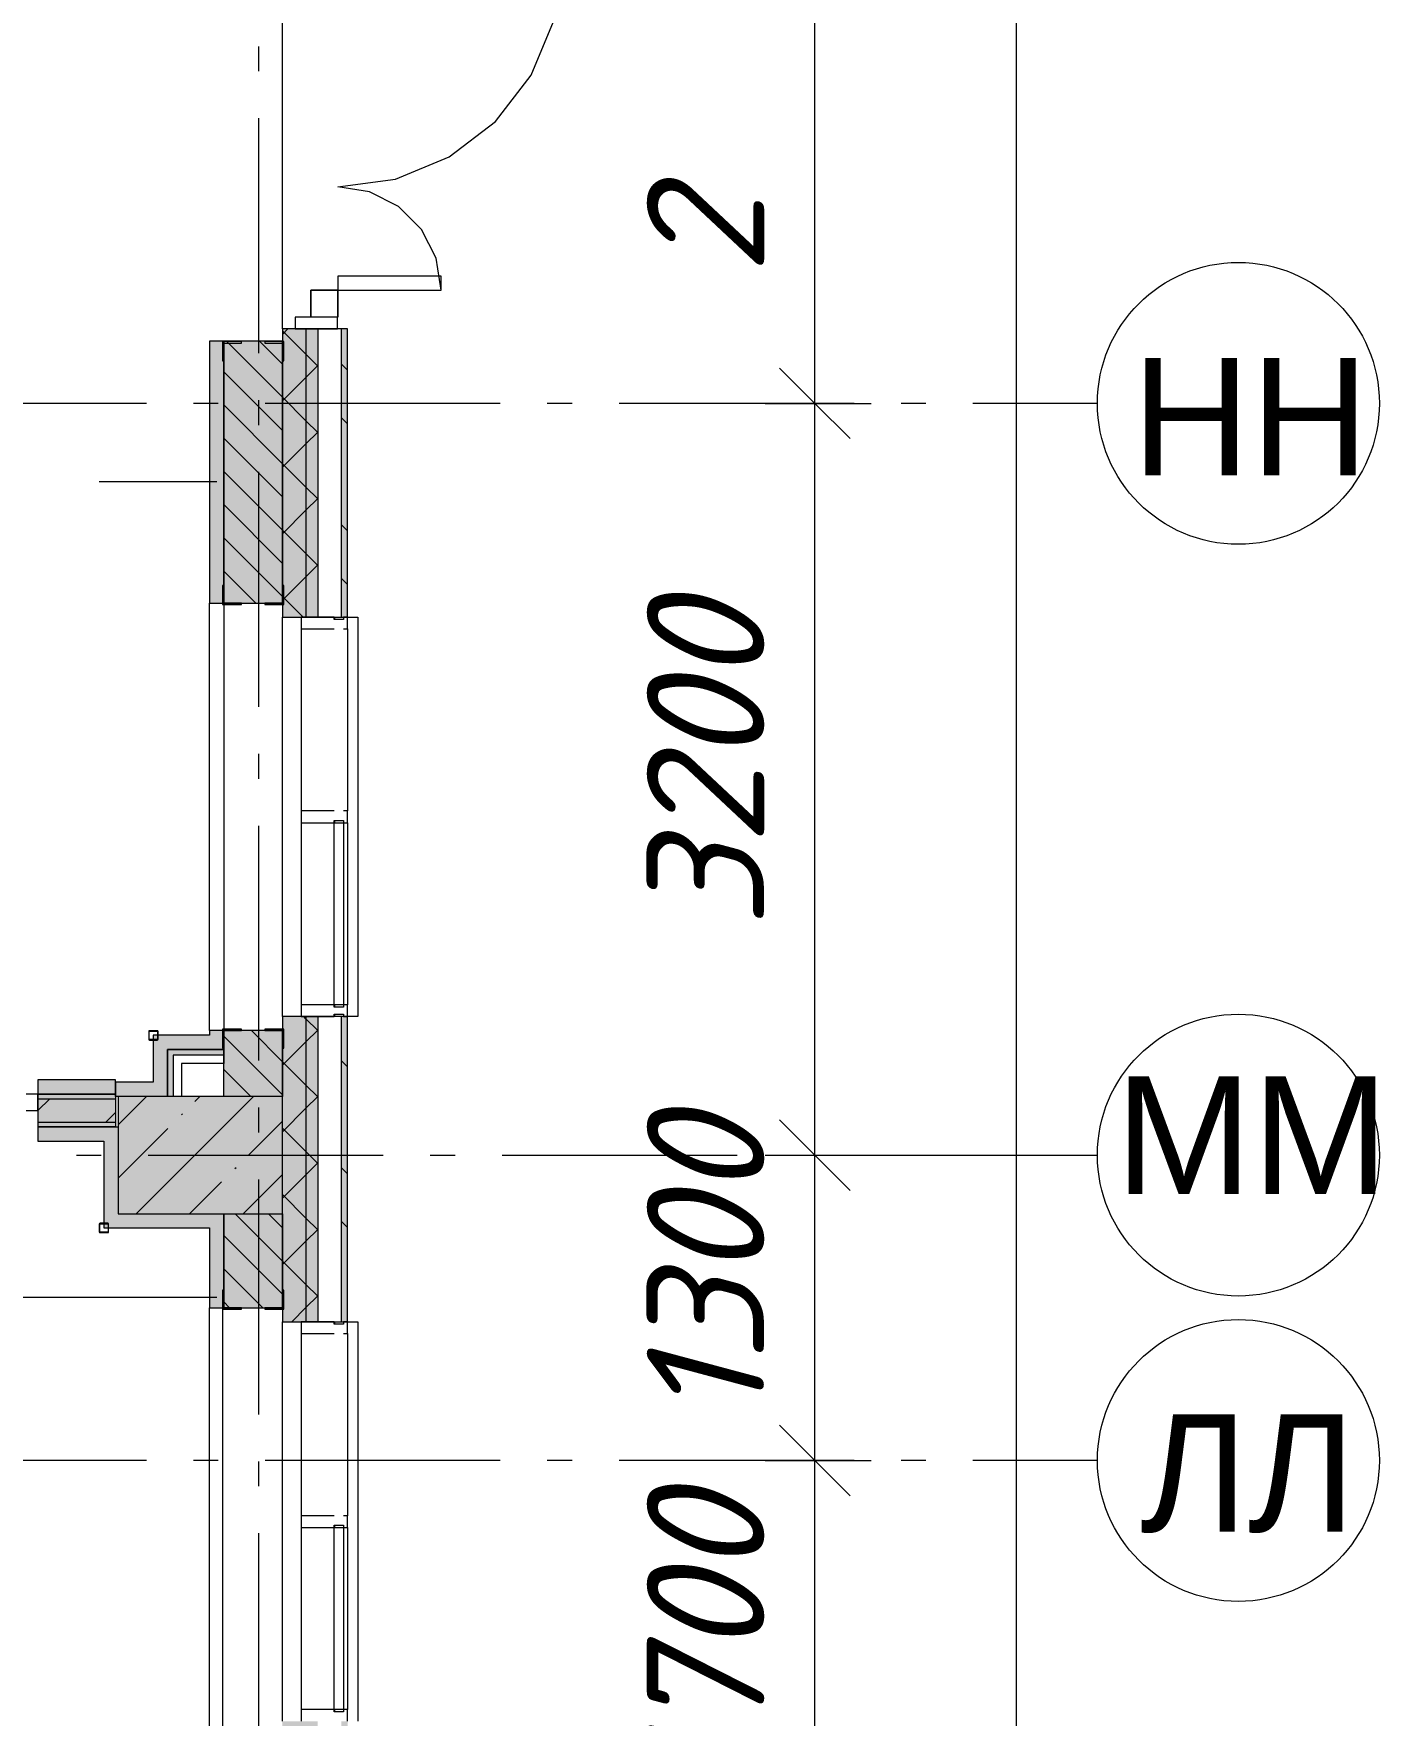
# Model space of a CAD drawing. Header units: millimetres. Extents: x -537608 to 253996, y -217170 to 186033.
# Drawn here: x -265585 to -259858, y -148085 to -140926 of the extents above; entities that cross this region are included whole.
import ezdxf

# ---------------------------------------------------------------- set-up
doc = ezdxf.new("R2010")
doc.units = ezdxf.units.MM
doc.layers.add('PDF _Геометрия', color=7, linetype='Continuous')
doc.layers.add('PDF _Текст', color=7, linetype='Continuous')
doc.layers.add('PDF _Сплошная заливка', color=7, linetype='Continuous', true_color=0xffffff)
doc.styles.add('PDF ArialMT', font='arial.ttf')
doc.styles.add('PDF ISOCPEUR Italic', font='isocpeui.ttf')

msp = doc.modelspace()

# ---------------------------------------------------------------- hatches: boundary and pattern name
at = {"layer": 'PDF _Сплошная заливка', "transparency": 33554559}
h = msp.add_hatch(color=256, dxfattribs=at)
h.paths.add_polyline_path([(-264249.1643, -212249.6591), (-264249.1643, -211209.6571), (-264276.1645, -211209.6571), (-264276.1645, -212249.6591)], flags=0)
h.paths.add_polyline_path([(-264249.1643, -209509.6581), (-264249.1643, -208314.6563), (-264276.1645, -208314.6563), (-264276.1645, -209509.6581)], flags=0)
h.paths.add_polyline_path([(-264249.1643, -206614.6531), (-264249.1643, -205314.6559), (-264276.1645, -205314.6559), (-264276.1645, -206614.6531)], flags=0)
h.paths.add_polyline_path([(-264249.1643, -203614.6527), (-264249.1643, -202299.6538), (-264276.1645, -202299.6538), (-264276.1645, -203614.6527)], flags=0)
h.paths.add_polyline_path([(-264276.1645, -200599.6527), (-264249.1643, -200599.6527), (-264249.1643, -199299.6513), (-264276.1645, -199299.6513), (-264276.1645, -200341.7158)], flags=0)
h.paths.add_polyline_path([(-264249.1643, -197599.6523), (-264249.1643, -196299.6509), (-264276.1645, -196299.6509), (-264276.1645, -197599.6523)], flags=0)
h.paths.add_polyline_path([(-264249.1643, -194599.6499), (-264249.1643, -193299.6505), (-264276.1645, -193299.6505), (-264276.1645, -194599.6499)], flags=0)
h.paths.add_polyline_path([(-264249.1643, -164629.6389), (-264249.1643, -162496.6379), (-264276.1645, -162496.6379), (-264276.1645, -164629.6389)], flags=0)
h.paths.add_polyline_path([(-264249.1643, -160696.6375), (-264249.1643, -160196.6364), (-264276.1645, -160196.6364), (-264276.1645, -160696.6375)], flags=0)
h.paths.add_polyline_path([(-264249.1643, -158906.6365), (-264249.1643, -154109.6348), (-264276.1645, -154109.6348), (-264276.1645, -158906.6365)], flags=0)
h.paths.add_polyline_path([(-264276.1645, -152409.6337), (-264249.1643, -152409.6337), (-264249.1643, -151109.6323), (-264276.1645, -151109.6323), (-264276.1645, -151128.1219)], flags=0)
h.paths.add_polyline_path([(-264249.1643, -149409.6334), (-264249.1643, -148109.6319), (-264276.1645, -148109.6319), (-264276.1645, -149409.6334)], flags=0)
h.paths.add_polyline_path([(-264249.1643, -146409.6309), (-264249.1643, -145109.6316), (-264276.1645, -145109.6316), (-264276.1645, -146409.6309)], flags=0)
h.paths.add_polyline_path([(-264249.1643, -143409.6305), (-264249.1643, -142182.8231), (-264276.1645, -142182.8231), (-264276.1645, -143409.6305)], flags=0)
h.paths.add_polyline_path([(-264276.1645, -140462.8232), (-264249.1643, -140462.8232), (-264249.1643, -139159.6289), (-264276.1645, -139159.6289), (-264276.1645, -139716.2732)], flags=0)
h.paths.add_polyline_path([(-264249.1643, -137459.6279), (-264249.1643, -136159.6286), (-264276.1645, -136159.6286), (-264276.1645, -137459.6279)], flags=0)
h.paths.add_polyline_path([(-264249.1643, -134459.6275), (-264249.1643, -133159.626), (-264276.1645, -133159.626), (-264276.1645, -134459.6275)], flags=0)
h.paths.add_polyline_path([(-264276.1645, -131459.625), (-264249.1643, -131459.625), (-264249.1643, -124122.6244), (-264276.1645, -124122.6244), (-264276.1645, -131157.3868)], flags=0)
h = msp.add_hatch(color=256, dxfattribs=at)
h.paths.add_polyline_path([(-264376.1639, -212099.6584), (-264376.1639, -211209.6571), (-264426.1641, -211209.6571), (-264426.1641, -212099.6584)], flags=0)
h.paths.add_polyline_path([(-264426.1641, -209509.6581), (-264376.1639, -209509.6581), (-264376.1639, -208314.6563), (-264426.1641, -208314.6563), (-264426.1641, -208900.6001)], flags=0)
h.paths.add_polyline_path([(-264376.1639, -206614.6531), (-264376.1639, -205314.6559), (-264426.1641, -205314.6559), (-264426.1641, -206614.6531)], flags=0)
h.paths.add_polyline_path([(-264376.1639, -203614.6527), (-264376.1639, -202299.6538), (-264426.1641, -202299.6538), (-264426.1641, -203614.6527)], flags=0)
h.paths.add_polyline_path([(-264426.1641, -200599.6527), (-264376.1639, -200599.6527), (-264376.1639, -199299.6513), (-264426.1641, -199299.6513), (-264426.1641, -200341.7158)], flags=0)
h.paths.add_polyline_path([(-264426.1641, -197599.6523), (-264376.1639, -197599.6523), (-264376.1639, -196299.6509), (-264426.1641, -196299.6509), (-264426.1641, -196775.5142)], flags=0)
h.paths.add_polyline_path([(-264376.1639, -194599.6499), (-264376.1639, -193299.6505), (-264426.1641, -193299.6505), (-264426.1641, -194599.6499)], flags=0)
h.paths.add_polyline_path([(-264376.1639, -164629.6389), (-264376.1639, -162496.6379), (-264426.1641, -162496.6379), (-264426.1641, -164629.6389)], flags=0)
h.paths.add_polyline_path([(-264376.1639, -160696.6375), (-264376.1639, -160196.6364), (-264426.1641, -160196.6364), (-264426.1641, -160696.6375)], flags=0)
h.paths.add_polyline_path([(-264376.1639, -158906.6365), (-264376.1639, -154109.6348), (-264426.1641, -154109.6348), (-264426.1641, -158906.6365)], flags=0)
h.paths.add_polyline_path([(-264426.1641, -152409.6337), (-264376.1639, -152409.6337), (-264376.1639, -151109.6323), (-264426.1641, -151109.6323), (-264426.1641, -151128.1219)], flags=0)
h.paths.add_polyline_path([(-264376.1639, -149409.6334), (-264376.1639, -148109.6319), (-264426.1641, -148109.6319), (-264426.1641, -149409.6334)], flags=0)
h.paths.add_polyline_path([(-264426.1641, -146409.6309), (-264376.1639, -146409.6309), (-264376.1639, -145109.6316), (-264426.1641, -145109.6316), (-264426.1641, -145422.1975)], flags=0)
h.paths.add_polyline_path([(-264426.1641, -143409.6305), (-264376.1639, -143409.6305), (-264376.1639, -142182.8231), (-264426.1641, -142182.8231), (-264426.1641, -142569.2354)], flags=0)
h.paths.add_polyline_path([(-264376.1639, -140462.8232), (-264376.1639, -139159.6289), (-264426.1641, -139159.6289), (-264426.1641, -140462.8232)], flags=0)
h.paths.add_polyline_path([(-264376.1639, -137459.6279), (-264376.1639, -136159.6286), (-264426.1641, -136159.6286), (-264426.1641, -137459.6279)], flags=0)
h.paths.add_polyline_path([(-264376.1639, -134459.6275), (-264376.1639, -133159.626), (-264426.1641, -133159.626), (-264426.1641, -134459.6275)], flags=0)
h.paths.add_polyline_path([(-264426.1641, -131459.625), (-264376.1639, -131459.625), (-264376.1639, -124249.6228), (-264426.1641, -124249.6228), (-264426.1641, -131157.3868)], flags=0)
h = msp.add_hatch(color=256, dxfattribs=at)
h.paths.add_polyline_path([(-264526.1645, -211999.658), (-264426.1641, -211999.658), (-264426.1641, -211209.6571), (-264526.1645, -211209.6571), (-264526.1645, -211753.5623)], flags=0)
h.paths.add_polyline_path([(-264526.1645, -209509.6581), (-264426.1641, -209509.6581), (-264426.1641, -208314.6563), (-264526.1645, -208314.6563), (-264526.1645, -208900.6001)], flags=0)
h.paths.add_polyline_path([(-264426.1641, -206614.6531), (-264426.1641, -205314.6559), (-264526.1645, -205314.6559), (-264526.1645, -206614.6531)], flags=0)
h.paths.add_polyline_path([(-264426.1641, -203614.6527), (-264426.1641, -202299.6538), (-264526.1645, -202299.6538), (-264526.1645, -203614.6527)], flags=0)
h.paths.add_polyline_path([(-264426.1641, -200599.6527), (-264426.1641, -199299.6513), (-264526.1645, -199299.6513), (-264526.1645, -200599.6527)], flags=0)
h.paths.add_polyline_path([(-264526.1645, -197599.6523), (-264426.1641, -197599.6523), (-264426.1641, -196299.6509), (-264526.1645, -196299.6509), (-264526.1645, -196775.5142)], flags=0)
h.paths.add_polyline_path([(-264426.1641, -194599.6499), (-264426.1641, -193299.6505), (-264526.1645, -193299.6505), (-264526.1645, -194599.6499)], flags=0)
h.paths.add_polyline_path([(-264526.1645, -164629.6389), (-264426.1641, -164629.6389), (-264426.1641, -162496.6379), (-264526.1645, -162496.6379), (-264526.1645, -163966.4508)], flags=0)
h.paths.add_polyline_path([(-264426.1641, -160696.6375), (-264426.1641, -160196.6364), (-264526.1645, -160196.6364), (-264526.1645, -160696.6375)], flags=0)
h.paths.add_polyline_path([(-264526.1645, -158906.6365), (-264426.1641, -158906.6365), (-264426.1641, -154109.6348), (-264526.1645, -154109.6348), (-264526.1645, -156834.0462)], flags=0)
h.paths.add_polyline_path([(-264426.1641, -152409.6337), (-264426.1641, -151109.6323), (-264526.1645, -151109.6323), (-264526.1645, -152409.6337)], flags=0)
h.paths.add_polyline_path([(-264526.1645, -149409.6334), (-264426.1641, -149409.6334), (-264426.1641, -148109.6319), (-264526.1645, -148109.6319), (-264526.1645, -148949.633)], flags=0)
h.paths.add_polyline_path([(-264426.1641, -146409.6309), (-264426.1641, -145109.6316), (-264526.1645, -145109.6316), (-264526.1645, -146409.6309)], flags=0)
h.paths.add_polyline_path([(-264426.1641, -143409.6305), (-264426.1641, -142182.8231), (-264526.1645, -142182.8231), (-264526.1645, -143409.6305)], flags=0)
h.paths.add_polyline_path([(-264526.1645, -140462.8232), (-264426.1641, -140462.8232), (-264426.1641, -139159.6289), (-264526.1645, -139159.6289), (-264526.1645, -140199.6288)], flags=0)
h.paths.add_polyline_path([(-264526.1645, -137459.6279), (-264426.1641, -137459.6279), (-264426.1641, -136159.6286), (-264526.1645, -136159.6286), (-264526.1645, -136863.3111)], flags=0)
h.paths.add_polyline_path([(-264526.1645, -134459.6275), (-264426.1641, -134459.6275), (-264426.1641, -133159.626), (-264526.1645, -133159.626), (-264526.1645, -134010.3489)], flags=0)
h.paths.add_polyline_path([(-264526.1645, -131459.625), (-264426.1641, -131459.625), (-264426.1641, -124299.6231), (-264526.1645, -124299.6231), (-264526.1645, -131157.3868)], flags=0)
h = msp.add_hatch(color=256, dxfattribs=at)
h.paths.add_polyline_path([(-264526.1645, -154399.6335), (-264526.1645, -154169.6333), (-264776.1645, -154169.6333), (-264774.2269, -154399.6335)], flags=0)
h.paths.add_polyline_path([(-264526.1645, -152349.633), (-264526.1645, -151169.6329), (-264776.1645, -151169.6329), (-264774.2269, -152349.633)], flags=0)
h.paths.add_polyline_path([(-264776.1645, -149349.6327), (-264526.1645, -149349.6327), (-264526.1645, -148949.633), (-264776.1645, -148949.633), (-264776.1645, -149149.6318)], flags=0)
h.paths.add_polyline_path([(-264597.5937, -148449.633), (-264526.1645, -148449.633), (-264526.1645, -148169.6326), (-264776.1645, -148169.6326), (-264774.2269, -148449.633)], flags=0)
h.paths.add_polyline_path([(-264776.1645, -146349.6323), (-264526.1645, -146349.6323), (-264526.1645, -145949.6306), (-264776.1645, -145949.6306), (-264776.1645, -146135.4392)], flags=0)
h.paths.add_polyline_path([(-264615.9083, -145449.6305), (-264526.1645, -145449.6305), (-264526.1645, -145169.6323), (-264776.1645, -145169.6323), (-264774.2269, -145449.6305)], flags=0)
h.paths.add_polyline_path([(-264776.1645, -143349.6298), (-264526.1645, -143349.6298), (-264526.1645, -142234.6296), (-264776.1645, -142234.6296), (-264776.1645, -142569.2354)], flags=0)
h.paths.add_polyline_path([(-264776.1645, -140414.6293), (-264526.1645, -140414.6293), (-264526.1645, -140199.6288), (-264776.1645, -140199.6288)], flags=0)
h.paths.add_polyline_path([(-264776.1645, -139699.6287), (-264526.1645, -139699.6287), (-264526.1645, -139219.6296), (-264776.1645, -139219.6296)], flags=0)
h.paths.add_polyline_path([(-264526.1645, -137399.6293), (-264526.1645, -136849.6291), (-264776.1645, -136849.6291), (-264774.2269, -137399.6293)], flags=0)
h.paths.add_polyline_path([(-264526.1645, -136349.6268), (-264526.1645, -136219.6271), (-264776.1645, -136219.6271), (-264774.2269, -136349.6268), (-264563.5199, -136349.6268)], flags=0)
h.paths.add_polyline_path([(-264776.1645, -134399.6268), (-264526.1645, -134399.6268), (-264526.1645, -133219.6268), (-264776.1645, -133219.6268), (-264776.1645, -134010.3489)], flags=0)
h.paths.add_polyline_path([(-264526.1645, -131399.6264), (-264526.1645, -130999.6269), (-264776.1645, -130999.6269), (-264774.2269, -131399.6264)], flags=0)
h.paths.add_polyline_path([(-264526.1645, -130499.6247), (-264526.1645, -128559.9717), (-264776.1645, -128559.9717), (-264774.2269, -130499.6247)], flags=0)
at = {"layer": 'PDF _Сплошная заливка', "true_color": 0xfef929, "transparency": 33554559}
h = msp.add_hatch(color=2, dxfattribs=at)
h.paths.add_polyline_path([(-264836.1641, -145249.6318), (-264776.1645, -145249.6318), (-264776.1645, -145169.6323), (-264836.1641, -145169.6323), (-264836.1641, -145189.631)], flags=0)
h.paths.add_polyline_path([(-264836.1641, -143349.6298), (-264776.1645, -143349.6298), (-264776.1645, -142234.6296), (-264836.1641, -142234.6296), (-264836.1641, -142569.2354)], flags=0)
at = {"layer": 'PDF _Сплошная заливка', "true_color": 0x77b143, "transparency": 33554559}
for points in [[(-265016.1641, -145449.6305), (-264991.1651, -145449.6305), (-264991.1651, -145249.6318), (-265016.1641, -145249.6318), (-265016.1641, -145422.1975)], [(-264776.1645, -145274.6319), (-264776.1645, -145249.6318), (-264991.1651, -145249.6318), (-264991.1651, -145274.6319), (-264956.1645, -145274.6319)]]:
    msp.add_hatch(color=75, dxfattribs=at).paths.add_polyline_path(points)
at = {"layer": 'PDF _Сплошная заливка', "true_color": 0xfef929, "transparency": 33554559}
h = msp.add_hatch(color=2, dxfattribs=at)
h.paths.add_polyline_path([(-265567.1731, -145439.6321), (-265236.1654, -145439.6321), (-265236.1654, -145379.6315), (-265567.1731, -145379.6315), (-265567.1731, -145422.1975)], flags=0)
h.paths.add_polyline_path([(-267723.6452, -145439.6321), (-266767.1746, -145439.6321), (-266767.1746, -145379.6315), (-267723.6452, -145379.6315), (-267723.6452, -145422.1975)], flags=0)
msp.add_hatch(color=2, dxfattribs=at).paths.add_polyline_path([(-265236.1654, -145449.6305), (-265016.1641, -145449.6305), (-265016.1641, -145389.6319), (-265236.1654, -145389.6319), (-265236.1654, -145439.6321)])
at = {"layer": 'PDF _Сплошная заливка', "transparency": 33554559}
h = msp.add_hatch(color=256, dxfattribs=at)
h.paths.add_polyline_path([(-265236.1654, -145459.6309), (-265236.1654, -145439.6321), (-265567.1731, -145439.6321), (-265567.1731, -145459.6309)], flags=0)
h.paths.add_polyline_path([(-266767.1746, -145459.6309), (-266767.1746, -145439.6321), (-267863.6459, -145439.6321), (-267863.6459, -145459.6309), (-267304.0349, -145459.6309)], flags=0)
h = msp.add_hatch(color=256, dxfattribs=at)
h.paths.add_polyline_path([(-265236.1654, -145579.6324), (-265236.1654, -145559.6314), (-265567.1731, -145559.6314), (-265567.1731, -145579.6324)], flags=0)
h.paths.add_polyline_path([(-267723.6452, -145579.6324), (-266767.1746, -145579.6324), (-266767.1746, -145559.6314), (-267743.6456, -145559.6314), (-267743.6456, -145579.6324), (-267725.6695, -145579.6324)], flags=0)
at = {"layer": 'PDF _Сплошная заливка', "true_color": 0xfef929, "transparency": 33554559}
h = msp.add_hatch(color=2, dxfattribs=at)
h.paths.add_polyline_path([(-265567.1731, -145639.6309), (-265226.1644, -145639.6309), (-265226.1644, -145579.6324), (-265567.1731, -145579.6324)], flags=0)
h.paths.add_polyline_path([(-266767.1746, -145639.6309), (-266767.1746, -145579.6324), (-267663.6467, -145579.6324), (-267663.6467, -145639.6309), (-267304.0349, -145639.6309)], flags=0)

# ---------------------------------------------------------------- linework, layer by layer
at = {"layer": 'PDF _Геометрия', "lineweight": 9}
for p, q in [((-261401.9804, -212139.656), (-261401.9804, -124259.6211)), ((-262260.3263, -142499.6303), (-262260.3263, -140099.6283)), ((-263468.4394, -141102.8235), (-263373.5339, -140873.7017)), ((-263619.4121, -141299.5734), (-263468.4394, -141102.8235)), ((-263816.1642, -141450.5472), (-263619.4121, -141299.5734)), ((-264045.2859, -141545.4515), (-263816.1642, -141450.5472)), ((-264291.1642, -141577.8234), (-264045.2859, -141545.4515)), ((-264155.1964, -141599.3572), (-264291.1642, -141577.8234)), ((-264032.5383, -141661.8554), (-264155.1964, -141599.3572)), ((-263935.1968, -141759.1969), (-264032.5383, -141661.8554)), ((-263872.6997, -141881.8551), (-263935.1968, -141759.1969)), ((-263851.1637, -142017.8228), (-263872.6997, -141881.8551)), ((-264291.1642, -141957.8221), (-264291.1642, -142017.8228)), ((-263851.1637, -141957.8221), (-264291.1642, -141957.8221)), ((-263851.1637, -142017.8228), (-263851.1637, -141957.8221)), ((-264291.1642, -142017.8228), (-264406.1642, -142017.8228)), ((-264406.1642, -142017.8228), (-264406.1642, -142132.8229)), ((-264406.1642, -142132.8229), (-264406.1642, -142017.8228)), ((-264406.1642, -142017.8228), (-264291.1642, -142017.8228)), ((-264291.1642, -142017.8228), (-263851.1637, -142017.8228)), ((-264291.1642, -142017.8228), (-264291.1642, -142132.8229)), ((-264291.1642, -142132.8229), (-264291.1642, -142017.8228)), ((-264291.1642, -142017.8228), (-263851.1637, -142017.8228)), ((-264291.6647, -142132.8229), (-264471.6646, -142132.8229)), ((-264471.6646, -142132.8229), (-264471.6646, -142182.8231)), ((-264291.6647, -142182.8231), (-264291.6647, -142132.8229)), ((-264776.1645, -142234.6296), (-264836.1641, -142234.6296)), ((-264836.1641, -142234.6296), (-264836.1641, -143349.6298)), ((-264526.1645, -142234.6296), (-264776.1645, -142234.6296)), ((-264776.1645, -142234.6296), (-264776.1645, -143349.6298)), ((-264776.1645, -143349.6298), (-264776.1645, -142234.6296)), ((-264526.1645, -142473.5731), (-264765.107, -142234.6296)), ((-264526.1645, -142332.152), (-264623.6859, -142234.6296)), ((-264526.1645, -142206.1115), (-264502.875, -142182.8231)), ((-264426.1641, -142182.8231), (-264526.1645, -142182.8231)), ((-264526.1645, -142182.8231), (-264526.1645, -143409.6305)), ((-264426.1641, -142290.7292), (-264526.1645, -142190.7309)), ((-264526.1645, -143349.6298), (-264526.1645, -142234.6296)), ((-264471.6646, -142182.8231), (-264291.6647, -142182.8231)), ((-264376.1639, -142182.8231), (-264426.1641, -142182.8231)), ((-264426.1641, -142182.8231), (-264426.1641, -143409.6305)), ((-264276.1645, -142182.8231), (-264376.1639, -142182.8231)), ((-264376.1639, -142182.8231), (-264376.1639, -143409.6305)), ((-264249.1643, -142182.8231), (-264276.1645, -142182.8231)), ((-264276.1645, -142182.8231), (-264276.1645, -143409.6305)), ((-264249.1643, -143409.6305), (-264249.1643, -142182.8231)), ((-264376.1639, -142340.7294), (-264426.1641, -142290.7292)), ((-264526.1645, -142614.9943), (-264776.1645, -142364.9932)), ((-264526.1645, -142488.956), (-264426.1641, -142388.9556)), ((-264426.1641, -142388.9556), (-264376.1639, -142338.9554)), ((-264526.1645, -142756.4154), (-264776.1645, -142506.4165)), ((-264426.1641, -142573.5736), (-264526.1645, -142473.5731)), ((-262472.4591, -142499.6303), (-262260.3263, -142499.6303)), ((-262260.3263, -145699.6316), (-262260.3263, -142499.6303)), ((-262260.3263, -142499.6303), (-262020.3268, -142499.6303)), ((-264376.1639, -142623.5738), (-264426.1641, -142573.5736)), ((-264526.1645, -142897.8366), (-264776.1645, -142647.8376)), ((-264526.1645, -142771.7983), (-264426.1641, -142671.7978)), ((-264426.1641, -142671.7978), (-264376.1639, -142621.7976)), ((-264526.1645, -143039.2577), (-264776.1645, -142789.2587)), ((-264426.1641, -142856.4159), (-264526.1645, -142756.4154)), ((-264806.1649, -142833.052), (-265306.1649, -142833.052)), ((-264376.1639, -142906.4161), (-264426.1641, -142856.4159)), ((-264526.1645, -143180.6788), (-264776.1645, -142930.6799)), ((-264526.1645, -143054.6406), (-264426.1641, -142954.6401)), ((-264426.1641, -142954.6401), (-264376.1639, -142904.6399)), ((-264526.1645, -143322.1022), (-264776.1645, -143072.101)), ((-264426.1641, -143139.2581), (-264526.1645, -143039.2577)), ((-264376.1639, -143189.2583), (-264426.1641, -143139.2581)), ((-264640.0569, -143349.6298), (-264776.1645, -143213.5222)), ((-264526.1645, -143337.4828), (-264426.1641, -143237.4824)), ((-264426.1641, -143237.4824), (-264376.1639, -143187.4843)), ((-264438.6356, -143409.6305), (-264526.1645, -143322.1022)), ((-264836.1641, -143349.6298), (-264776.1645, -143349.6298)), ((-264836.1641, -145169.6323), (-264836.1641, -143349.6298)), ((-264776.1645, -143349.6298), (-264526.1645, -143349.6298)), ((-264526.1645, -143409.6305), (-264426.1641, -143409.6305)), ((-264306.1643, -143409.6305), (-264446.1645, -143409.6305)), ((-264446.1645, -143409.6305), (-264446.1645, -143459.6307)), ((-264446.1645, -143459.6307), (-264306.1643, -143459.6307)), ((-264446.1645, -143459.6307), (-264446.1645, -144234.6299)), ((-264426.1641, -143409.6305), (-264376.1639, -143409.6305)), ((-264376.1639, -143409.6305), (-264276.1645, -143409.6305)), ((-264306.1643, -143419.631), (-264306.1643, -143409.6305)), ((-264266.164, -143419.631), (-264306.1643, -143419.631)), ((-264276.1645, -143409.6305), (-264249.1643, -143409.6305)), ((-264249.1643, -143409.6305), (-264266.164, -143409.6305)), ((-264266.164, -143409.6305), (-264266.164, -143419.631)), ((-264266.164, -143459.6307), (-264249.1643, -143459.6307)), ((-264249.1643, -143459.6307), (-264249.1643, -143409.6305)), ((-264249.1643, -143459.6307), (-264249.1643, -144234.6299)), ((-264306.1643, -144234.6299), (-264446.1645, -144234.6299)), ((-264446.1645, -144234.6299), (-264446.1645, -144284.6301)), ((-264249.1643, -144234.6299), (-264266.164, -144234.6299)), ((-264249.1643, -144284.6301), (-264249.1643, -144234.6299)), ((-264446.1645, -144284.6301), (-264446.1645, -145059.6314)), ((-264446.1645, -144284.6301), (-264306.1643, -144284.6301)), ((-264306.1643, -144284.6301), (-264306.1643, -144274.6317)), ((-264306.1643, -144274.6317), (-264266.164, -144274.6317)), ((-264306.1643, -145059.6314), (-264306.1643, -144284.6301)), ((-264306.1643, -144284.6301), (-264266.164, -144284.6301)), ((-264266.164, -144274.6317), (-264266.164, -144284.6301)), ((-264266.164, -144284.6301), (-264266.164, -145059.6314)), ((-264266.164, -144284.6301), (-264249.1643, -144284.6301)), ((-264249.1643, -144284.6301), (-264249.1643, -145059.6314)), ((-264426.1641, -145109.6316), (-264526.1645, -145109.6316)), ((-264526.1645, -145109.6316), (-264526.1645, -145449.6305)), ((-264306.1643, -145059.6314), (-264446.1645, -145059.6314)), ((-264446.1645, -145059.6314), (-264446.1645, -145109.6316)), ((-264446.1645, -145109.6316), (-264306.1643, -145109.6316)), ((-264426.1641, -145119.1584), (-264435.6909, -145109.6316)), ((-264426.1641, -145109.6316), (-264426.1641, -146409.6309)), ((-264376.1639, -145109.6316), (-264426.1641, -145109.6316)), ((-264376.1639, -145109.6316), (-264376.1639, -146409.6309)), ((-264276.1645, -145109.6316), (-264376.1639, -145109.6316)), ((-264266.164, -145059.6314), (-264306.1643, -145059.6314)), ((-264306.1643, -145069.6318), (-264306.1643, -145059.6314)), ((-264266.164, -145069.6318), (-264306.1643, -145069.6318)), ((-264306.1643, -145109.6316), (-264306.1643, -145099.6311)), ((-264306.1643, -145099.6311), (-264266.164, -145099.6311)), ((-264276.1645, -145109.6316), (-264276.1645, -146409.6309)), ((-264249.1643, -145109.6316), (-264276.1645, -145109.6316)), ((-264249.1643, -145059.6314), (-264266.164, -145059.6314)), ((-264266.164, -145059.6314), (-264266.164, -145069.6318)), ((-264266.164, -145099.6311), (-264266.164, -145109.6316)), ((-264266.164, -145109.6316), (-264249.1643, -145109.6316)), ((-264249.1643, -145109.6316), (-264249.1643, -145059.6314)), ((-264249.1643, -146409.6309), (-264249.1643, -145109.6316)), ((-265094.4848, -145171.3116), (-265095.6566, -145174.1384)), ((-265095.6566, -145174.1384), (-265095.6566, -145206.1399)), ((-265091.6559, -145170.1404), (-265094.4848, -145171.3116)), ((-265093.657, -145174.1384), (-265093.0703, -145172.726)), ((-265093.657, -145206.1399), (-265093.657, -145174.1384)), ((-265093.0703, -145172.726), (-265091.6559, -145172.1383)), ((-265059.657, -145170.1404), (-265091.6559, -145170.1404)), ((-265091.6559, -145172.1383), (-265059.657, -145172.1383)), ((-265056.8281, -145171.3116), (-265059.657, -145170.1404)), ((-265059.657, -145172.1383), (-265058.2425, -145172.726)), ((-265058.2425, -145172.726), (-265057.6569, -145174.1384)), ((-265057.6569, -145174.1384), (-265057.6569, -145206.1399)), ((-265055.6568, -145174.1384), (-265056.8281, -145171.3116)), ((-265055.6568, -145206.1399), (-265055.6568, -145174.1384)), ((-264776.1645, -145169.6323), (-264836.1641, -145169.6323)), ((-264836.1641, -145169.6323), (-264836.1641, -145189.631)), ((-264776.1645, -145249.6318), (-264776.1645, -145169.6323)), ((-264526.1645, -145169.6323), (-264776.1645, -145169.6323)), ((-264776.1645, -145169.6323), (-264776.1645, -145249.6318)), ((-264526.1645, -145302.0002), (-264658.5352, -145169.6323)), ((-264526.1645, -145449.6305), (-264526.1645, -145169.6323)), ((-264376.1639, -145169.1586), (-264426.1641, -145119.1584)), ((-264426.1641, -145217.3827), (-264376.1639, -145167.3825)), ((-265095.6566, -145206.1399), (-265094.4848, -145208.9668)), ((-265094.4848, -145208.9668), (-265091.6559, -145210.1401)), ((-265093.0703, -145207.5544), (-265093.657, -145206.1399)), ((-265091.6559, -145208.14), (-265093.0703, -145207.5544)), ((-265059.657, -145208.14), (-265091.6559, -145208.14)), ((-265091.6559, -145210.1401), (-265059.657, -145210.1401)), ((-265016.1641, -145189.631), (-265076.1653, -145189.631)), ((-265076.1653, -145189.631), (-265076.1653, -145389.6319)), ((-265058.2425, -145207.5544), (-265059.657, -145208.14)), ((-265059.657, -145210.1401), (-265056.8281, -145208.9668)), ((-265057.6569, -145206.1399), (-265058.2425, -145207.5544)), ((-265056.8281, -145208.9668), (-265055.6568, -145206.1399)), ((-264836.1641, -145189.631), (-265016.1641, -145189.631)), ((-264991.1651, -145249.6318), (-265016.1641, -145249.6318)), ((-265016.1641, -145249.6318), (-265016.1641, -145449.6305)), ((-265016.1641, -145389.6319), (-265016.1641, -145249.6318)), ((-265016.1641, -145249.6318), (-264836.1641, -145249.6318)), ((-264956.1645, -145249.6318), (-264991.1651, -145249.6318)), ((-264836.1641, -145249.6318), (-264956.1645, -145249.6318)), ((-264776.1645, -145249.6318), (-264836.1641, -145249.6318)), ((-264836.1641, -145249.6318), (-264776.1645, -145249.6318)), ((-264526.1645, -145443.4235), (-264776.1645, -145193.4224)), ((-264776.1645, -145449.6305), (-264776.1645, -145249.6318)), ((-264776.1645, -145249.6318), (-264776.1645, -145274.6319)), ((-264526.1645, -145317.3831), (-264426.1641, -145217.3827)), ((-264956.1645, -145274.6319), (-264991.1651, -145274.6319)), ((-264991.1651, -145274.6319), (-264991.1651, -145449.6305)), ((-264776.1645, -145274.6319), (-264956.1645, -145274.6319)), ((-264776.1645, -145309.6303), (-264956.1645, -145309.6303)), ((-264956.1645, -145309.6303), (-264956.1645, -145449.6305)), ((-264776.1645, -145274.6319), (-264776.1645, -145309.6303)), ((-264426.1641, -145402.0007), (-264526.1645, -145302.0002)), ((-265236.1654, -145379.6315), (-265567.1731, -145379.6315)), ((-265567.1731, -145379.6315), (-265567.1731, -145439.6321)), ((-265236.1654, -145439.6321), (-265236.1654, -145379.6315)), ((-265076.1653, -145389.6319), (-265236.1654, -145389.6319)), ((-265236.1654, -145389.6319), (-265236.1654, -145439.6321)), ((-265016.1641, -145449.6305), (-265016.1641, -145389.6319)), ((-264661.3766, -145449.6305), (-264776.1645, -145334.8436)), ((-265567.1731, -145439.6321), (-265617.1733, -145439.6321)), ((-265236.1654, -145439.6321), (-265567.1731, -145439.6321)), ((-265567.1731, -145439.6321), (-265567.1731, -145459.6309)), ((-265567.1731, -145509.6312), (-265567.1731, -145439.6321)), ((-265567.1731, -145439.6321), (-265236.1654, -145439.6321)), ((-265567.1731, -145509.8637), (-265516.9414, -145459.6309)), ((-265567.1731, -145459.6309), (-265567.1731, -145559.6314)), ((-265567.1731, -145459.6309), (-265236.1654, -145459.6309)), ((-265236.1654, -145449.6305), (-265236.1654, -145439.6321)), ((-265236.1654, -145439.6321), (-265236.1654, -145449.6305)), ((-265226.1644, -145449.6305), (-265236.1654, -145449.6305)), ((-265236.1654, -145449.6305), (-265236.1654, -145459.6309)), ((-265236.1654, -145459.6309), (-265236.1654, -145559.6314)), ((-265226.1644, -145570.2368), (-265105.5591, -145449.6305)), ((-265226.1644, -145449.6305), (-265226.1644, -145949.6306)), ((-264526.1645, -145449.6305), (-265226.1644, -145449.6305)), ((-265149.362, -145949.6306), (-264649.3625, -145449.6305)), ((-264899.5999, -145471.7715), (-264877.4606, -145449.6305)), ((-264526.1645, -145949.6306), (-264526.1645, -145449.6305)), ((-264376.1639, -145452.0009), (-264426.1641, -145402.0007)), ((-264426.1641, -145500.2249), (-264376.1639, -145450.2268)), ((-265617.1733, -145509.6312), (-265567.1731, -145509.6312)), ((-265277.5296, -145559.6314), (-265236.1654, -145518.2667)), ((-264956.6252, -145528.7968), (-264951.8834, -145524.0538)), ((-264526.1645, -145600.2254), (-264426.1641, -145500.2249)), ((-265567.1731, -145559.6314), (-265567.1731, -145579.6324)), ((-265567.1731, -145559.6314), (-265236.1654, -145559.6314)), ((-265567.1731, -145579.6324), (-265236.1654, -145579.6324)), ((-265236.1654, -145579.6324), (-265567.1731, -145579.6324)), ((-265567.1731, -145579.6324), (-265567.1731, -145639.6309)), ((-265236.1654, -145559.6314), (-265236.1654, -145579.6324)), ((-265236.1654, -145579.6324), (-265226.1644, -145579.6324)), ((-265226.1644, -145798.3359), (-265013.6495, -145585.82)), ((-264671.5019, -145699.8706), (-264526.1645, -145554.5332)), ((-264426.1641, -145684.8429), (-264526.1645, -145584.8447)), ((-265567.1731, -145639.6309), (-265286.1656, -145639.6309)), ((-265286.1656, -145639.6309), (-265286.1656, -146009.6312)), ((-264376.1639, -145734.8432), (-264426.1641, -145684.8429)), ((-264728.5261, -145756.8959), (-264723.7853, -145752.153)), ((-264426.1641, -145783.0694), (-264376.1639, -145733.0692)), ((-262472.4591, -145699.6316), (-262260.3263, -145699.6316)), ((-262260.3263, -146999.633), (-262260.3263, -145699.6316)), ((-262260.3263, -145699.6316), (-262020.3268, -145699.6316)), ((-264921.263, -145949.6306), (-264785.552, -145813.919)), ((-264693.1649, -145949.6306), (-264526.1645, -145782.6323)), ((-264526.1645, -145883.0698), (-264426.1641, -145783.0694)), ((-264426.1641, -145967.6874), (-264526.1645, -145867.6869)), ((-265226.1644, -145949.6306), (-264526.1645, -145949.6306)), ((-264776.1645, -146349.6323), (-264776.1645, -145949.6306)), ((-264776.1645, -145949.6306), (-264776.1645, -146349.6323)), ((-264526.1645, -146150.5292), (-264727.0616, -145949.6306)), ((-264526.1645, -146009.1081), (-264585.641, -145949.6306)), ((-264526.1645, -146349.6323), (-264526.1645, -145949.6306)), ((-264526.1645, -145949.6306), (-264526.1645, -146409.6309)), ((-264376.1639, -146017.6876), (-264426.1641, -145967.6874)), ((-265304.9927, -145990.8036), (-265306.1649, -145993.6326)), ((-265306.1649, -145993.6326), (-265306.1649, -146025.632)), ((-265306.1649, -146025.632), (-265304.9927, -146028.461)), ((-265302.1648, -145989.6325), (-265304.9927, -145990.8036)), ((-265304.9927, -146028.461), (-265302.1648, -146029.6322)), ((-265304.1649, -145993.6326), (-265303.5793, -145992.2181)), ((-265304.1649, -146025.632), (-265304.1649, -145993.6326)), ((-265303.5793, -146027.0465), (-265304.1649, -146025.632)), ((-265303.5793, -145992.2181), (-265302.1648, -145991.6325)), ((-265302.1648, -146027.6321), (-265303.5793, -146027.0465)), ((-265270.1644, -145989.6325), (-265302.1648, -145989.6325)), ((-265302.1648, -145991.6325), (-265270.1644, -145991.6325)), ((-265270.1644, -146027.6321), (-265302.1648, -146027.6321)), ((-265302.1648, -146029.6322), (-265270.1644, -146029.6322)), ((-265286.1656, -146009.6312), (-265226.1644, -146009.6312)), ((-265267.3359, -145990.8036), (-265270.1644, -145989.6325)), ((-265270.1644, -145991.6325), (-265268.7504, -145992.2181)), ((-265268.7504, -146027.0465), (-265270.1644, -146027.6321)), ((-265270.1644, -146029.6322), (-265267.3359, -146028.461)), ((-265268.7504, -145992.2181), (-265268.1643, -145993.6326)), ((-265268.1643, -146025.632), (-265268.7504, -146027.0465)), ((-265268.1643, -145993.6326), (-265268.1643, -146025.632)), ((-265266.1652, -145993.6326), (-265267.3359, -145990.8036)), ((-265267.3359, -146028.461), (-265266.1652, -146025.632)), ((-265266.1652, -146025.632), (-265266.1652, -145993.6326)), ((-265226.1644, -146009.6312), (-264836.1641, -146009.6312)), ((-264836.1641, -146009.6312), (-264836.1641, -146349.6323)), ((-264526.1645, -146291.9504), (-264776.1645, -146041.9514)), ((-264426.1641, -146065.9116), (-264376.1639, -146015.9114)), ((-264526.1645, -146165.9121), (-264426.1641, -146065.9116)), ((-264609.9048, -146349.6323), (-264776.1645, -146183.3725)), ((-264426.1641, -146250.5296), (-264526.1645, -146150.5292)), ((-264376.1639, -146300.5299), (-264426.1641, -146250.5296)), ((-264806.1649, -146306.3192), (-265840.0149, -146306.3192)), ((-264751.3259, -146349.6323), (-264776.1645, -146324.7936)), ((-264426.1641, -146348.7539), (-264376.1639, -146298.7537)), ((-264836.1641, -148169.6326), (-264836.1641, -146349.6323)), ((-264836.1641, -146349.6323), (-264776.1645, -146349.6323)), ((-264776.1645, -146349.6323), (-264526.1645, -146349.6323)), ((-264487.0421, -146409.6309), (-264426.1641, -146348.7539)), ((-264526.1645, -146409.6309), (-264426.1641, -146409.6309)), ((-264306.1643, -146409.6309), (-264446.1645, -146409.6309)), ((-264446.1645, -146409.6309), (-264446.1645, -146459.6311)), ((-264446.1645, -146459.6311), (-264306.1643, -146459.6311)), ((-264446.1645, -146459.6311), (-264446.1645, -147234.6324)), ((-264426.1641, -146409.6309), (-264376.1639, -146409.6309)), ((-264376.1639, -146409.6309), (-264276.1645, -146409.6309)), ((-264306.1643, -146419.6313), (-264306.1643, -146409.6309)), ((-264266.164, -146419.6313), (-264306.1643, -146419.6313)), ((-264276.1645, -146409.6309), (-264249.1643, -146409.6309)), ((-264249.1643, -146409.6309), (-264266.164, -146409.6309)), ((-264266.164, -146409.6309), (-264266.164, -146419.6313)), ((-264266.164, -146459.6311), (-264249.1643, -146459.6311)), ((-264249.1643, -146459.6311), (-264249.1643, -146409.6309)), ((-264249.1643, -146459.6311), (-264249.1643, -147234.6324)), ((-262472.4591, -146999.633), (-262260.3263, -146999.633)), ((-262260.3263, -148699.6319), (-262260.3263, -146999.633)), ((-262260.3263, -146999.633), (-262020.3268, -146999.633)), ((-264306.1643, -147234.6324), (-264446.1645, -147234.6324)), ((-264446.1645, -147234.6324), (-264446.1645, -147284.6326)), ((-264249.1643, -147234.6324), (-264266.164, -147234.6324)), ((-264249.1643, -147284.6326), (-264249.1643, -147234.6324)), ((-264446.1645, -147284.6326), (-264446.1645, -148059.6317)), ((-264446.1645, -147284.6326), (-264306.1643, -147284.6326)), ((-264306.1643, -147284.6326), (-264306.1643, -147274.6321)), ((-264306.1643, -147274.6321), (-264266.164, -147274.6321)), ((-264306.1643, -148059.6317), (-264306.1643, -147284.6326)), ((-264306.1643, -147284.6326), (-264266.164, -147284.6326)), ((-264266.164, -147274.6321), (-264266.164, -147284.6326)), ((-264266.164, -147284.6326), (-264266.164, -148059.6317)), ((-264266.164, -147284.6326), (-264249.1643, -147284.6326)), ((-264249.1643, -147284.6326), (-264249.1643, -148059.6317)), ((-264306.1643, -148059.6317), (-264446.1645, -148059.6317)), ((-264446.1645, -148059.6317), (-264446.1645, -148109.6319)), ((-264266.164, -148059.6317), (-264306.1643, -148059.6317)), ((-264306.1643, -148069.6322), (-264306.1643, -148059.6317)), ((-264266.164, -148069.6322), (-264306.1643, -148069.6322)), ((-264249.1643, -148059.6317), (-264266.164, -148059.6317)), ((-264266.164, -148059.6317), (-264266.164, -148069.6322)), ((-264249.1643, -148109.6319), (-264249.1643, -148059.6317))]:
    msp.add_line(p, q, dxfattribs=at)
at = {"layer": 'PDF _Геометрия', "color": 9, "lineweight": 9, "true_color": 0xc0c0c0}
for p, q in [((-264526.1645, -142182.8231), (-264526.1645, -140462.8232)), ((-264776.1645, -143355.6301), (-264776.1645, -145163.632)), ((-264526.1645, -145109.6316), (-264526.1645, -143409.6305)), ((-264782.1649, -146355.6326), (-264782.1649, -148163.6323)), ((-264526.1645, -148109.6319), (-264526.1645, -146409.6309))]:
    msp.add_line(p, q, dxfattribs=at)
at = {"layer": 'PDF _Геометрия', "color": 253, "lineweight": 9, "true_color": 0xaaaaaa}
for p, q in [((-264626.1644, -141085.8861), (-264626.1644, -140980.0534)), ((-264626.1644, -142285.8872), (-264626.1644, -141285.887)), ((-265105.4277, -142499.6303), (-266105.4273, -142499.6303)), ((-264799.5941, -142499.6303), (-264905.4274, -142499.6303)), ((-264626.1644, -142591.7208), (-264626.1644, -142485.8859)), ((-263599.5942, -142499.6303), (-264599.5943, -142499.6303)), ((-263293.7602, -142499.6303), (-263399.5944, -142499.6303)), ((-262093.7603, -142499.6303), (-263093.7607, -142499.6303)), ((-261787.9269, -142499.6303), (-261893.7594, -142499.6303)), ((-261058.2013, -142499.6303), (-261587.926, -142499.6303)), ((-264626.1644, -143791.7197), (-264626.1644, -142791.7196)), ((-264304.1642, -143409.6305), (-264304.1642, -143419.631)), ((-264249.1643, -143409.6305), (-264206.1639, -143409.6305)), ((-264206.1639, -143409.6305), (-264206.1639, -145109.6316)), ((-264626.1644, -144097.5534), (-264626.1644, -143991.7206)), ((-264626.1644, -145297.5543), (-264626.1644, -144297.5543)), ((-264304.1642, -144274.6317), (-264304.1642, -144284.6301)), ((-264304.1642, -145059.6314), (-264304.1642, -145069.6318)), ((-264304.1642, -145099.6311), (-264304.1642, -145109.6316)), ((-264206.1639, -145109.6316), (-264249.1643, -145109.6316)), ((-264626.1644, -145603.3881), (-264626.1644, -145497.5552)), ((-265403.2266, -145699.6316), (-265297.3922, -145699.6316)), ((-265097.393, -145699.6316), (-264097.3934, -145699.6316)), ((-263897.3914, -145699.6316), (-263791.5592, -145699.6316)), ((-263591.5599, -145699.6316), (-262591.5584, -145699.6316)), ((-262391.5583, -145699.6316), (-262285.7242, -145699.6316)), ((-262085.7249, -145699.6316), (-261058.2013, -145699.6316)), ((-264626.1644, -146803.3891), (-264626.1644, -145803.3889)), ((-264304.1642, -146409.6309), (-264304.1642, -146419.6313)), ((-264249.1643, -146409.6309), (-264206.1639, -146409.6309)), ((-264206.1639, -146409.6309), (-264206.1639, -148109.6319)), ((-265105.4277, -146999.633), (-266105.4273, -146999.633)), ((-264799.5941, -146999.633), (-264905.4274, -146999.633)), ((-264626.1644, -147109.2227), (-264626.1644, -147003.3878)), ((-263599.5942, -146999.633), (-264599.5943, -146999.633)), ((-263293.7602, -146999.633), (-263399.5944, -146999.633)), ((-262093.7603, -146999.633), (-263093.7607, -146999.633)), ((-261787.9269, -146999.633), (-261893.7594, -146999.633)), ((-261058.2013, -146999.633), (-261587.926, -146999.633)), ((-264626.1644, -148309.2216), (-264626.1644, -147309.2215)), ((-264304.1642, -147274.6321), (-264304.1642, -147284.6326)), ((-264304.1642, -148059.6317), (-264304.1642, -148069.6322))]:
    msp.add_line(p, q, dxfattribs=at)
at = {"layer": 'PDF _Геометрия', "color": 253, "lineweight": 20, "true_color": 0xaaaaaa}
for p, q in [((-264701.1642, -142236.8235), (-264782.1649, -142236.8235)), ((-264782.1649, -142236.8235), (-264782.1649, -142317.8241)), ((-264776.1645, -142242.8237), (-264701.1642, -142242.8237)), ((-264776.1645, -142317.8241), (-264776.1645, -142242.8237)), ((-264701.1642, -142242.8237), (-264701.1642, -142236.8235)), ((-264601.1649, -142236.8235), (-264601.1649, -142242.8237)), ((-264520.1643, -142236.8235), (-264601.1649, -142236.8235)), ((-264601.1649, -142242.8237), (-264526.1645, -142242.8237)), ((-264526.1645, -142242.8237), (-264526.1645, -142317.8241)), ((-264520.1643, -142317.8241), (-264520.1643, -142236.8235)), ((-264782.1649, -142317.8241), (-264776.1645, -142317.8241)), ((-264526.1645, -142317.8241), (-264520.1643, -142317.8241)), ((-264776.1645, -143274.6295), (-264782.1649, -143274.6295)), ((-264782.1649, -143274.6295), (-264782.1649, -143355.6301)), ((-264776.1645, -143349.6298), (-264776.1645, -143274.6295)), ((-264520.1643, -143274.6295), (-264526.1645, -143274.6295)), ((-264526.1645, -143274.6295), (-264526.1645, -143349.6298)), ((-264520.1643, -143355.6301), (-264520.1643, -143274.6295)), ((-264782.1649, -143355.6301), (-264701.1642, -143355.6301)), ((-264701.1642, -143349.6298), (-264776.1645, -143349.6298)), ((-264701.1642, -143355.6301), (-264701.1642, -143349.6298)), ((-264601.1649, -143349.6298), (-264601.1649, -143355.6301)), ((-264526.1645, -143349.6298), (-264601.1649, -143349.6298)), ((-264601.1649, -143355.6301), (-264520.1643, -143355.6301)), ((-264701.1642, -145163.632), (-264782.1649, -145163.632)), ((-264782.1649, -145163.632), (-264782.1649, -145244.6304)), ((-264776.1645, -145169.6323), (-264701.1642, -145169.6323)), ((-264776.1645, -145244.6304), (-264776.1645, -145169.6323)), ((-264701.1642, -145169.6323), (-264701.1642, -145163.632)), ((-264601.1649, -145163.632), (-264601.1649, -145169.6323)), ((-264520.1643, -145163.632), (-264601.1649, -145163.632)), ((-264601.1649, -145169.6323), (-264526.1645, -145169.6323)), ((-264526.1645, -145169.6323), (-264526.1645, -145244.6304)), ((-264520.1643, -145244.6304), (-264520.1643, -145163.632)), ((-264782.1649, -145244.6304), (-264776.1645, -145244.6304)), ((-264526.1645, -145244.6304), (-264520.1643, -145244.6304)), ((-264776.1645, -146274.632), (-264782.1649, -146274.632)), ((-264782.1649, -146274.632), (-264782.1649, -146355.6326)), ((-264776.1645, -146349.6323), (-264776.1645, -146274.632)), ((-264520.1643, -146274.632), (-264526.1645, -146274.632)), ((-264526.1645, -146274.632), (-264526.1645, -146349.6323)), ((-264520.1643, -146355.6326), (-264520.1643, -146274.632)), ((-264782.1649, -146355.6326), (-264701.1642, -146355.6326)), ((-264701.1642, -146349.6323), (-264776.1645, -146349.6323)), ((-264701.1642, -146355.6326), (-264701.1642, -146349.6323)), ((-264601.1649, -146349.6323), (-264601.1649, -146355.6326)), ((-264526.1645, -146349.6323), (-264601.1649, -146349.6323)), ((-264601.1649, -146355.6326), (-264520.1643, -146355.6326))]:
    msp.add_line(p, q, dxfattribs=at)
at = {"layer": 'PDF _Геометрия', "color": 8, "lineweight": 9, "true_color": 0x787878}
for p, q in [((-264249.1643, -142358.5817), (-264276.1645, -142331.5815)), ((-264249.1643, -142586.6786), (-264276.1645, -142559.6806)), ((-264249.1643, -143042.8768), (-264276.1645, -143015.8766)), ((-264249.1643, -143270.9759), (-264276.1645, -143243.9757)), ((-264249.1643, -145323.8635), (-264276.1645, -145296.8633)), ((-265536.0048, -145439.7592), (-265536.0785, -145439.6321)), ((-264249.1643, -145780.0595), (-264276.1645, -145753.0593)), ((-264249.1643, -146008.1586), (-264276.1645, -145981.1584))]:
    msp.add_line(p, q, dxfattribs=at)
at = {"layer": 'PDF _Геометрия', "lineweight": 20}
for p, q in [((-262410.3267, -142349.6297), (-262260.3263, -142499.6303)), ((-262260.3263, -142499.6303), (-262110.3262, -142649.631)), ((-262410.3267, -145549.631), (-262260.3263, -145699.6316)), ((-262260.3263, -145699.6316), (-262110.3262, -145849.6323)), ((-262410.3267, -146849.6324), (-262260.3263, -146999.633)), ((-262260.3263, -146999.633), (-262110.3262, -147149.6316))]:
    msp.add_line(p, q, dxfattribs=at)
for centre in [(-260458.2008, -142499.6298), (-260458.2004, -145699.6322), (-260458.2008, -146999.6325)]:
    msp.add_circle(centre, 599.9999, dxfattribs=at)
at = {"layer": 'PDF _Сплошная заливка', "color": 2, "lineweight": 35, "true_color": 0xfef929, "transparency": 33554559}
for points in [[(-265016.1641, -145389.6319), (-265016.1641, -145189.631), (-265076.1653, -145389.6319), (-265076.1653, -145189.631)], [(-264836.1641, -145249.6318), (-264836.1641, -145189.631), (-265016.1641, -145249.6318), (-265016.1641, -145189.631)], [(-265226.1644, -146009.6312), (-265226.1644, -145639.6309), (-265286.1656, -146009.6312), (-265286.1656, -145639.6309)], [(-264836.1641, -146009.6312), (-264836.1641, -145949.6306), (-265226.1644, -146009.6312), (-265226.1644, -145949.6306)], [(-264776.1645, -146349.6323), (-264776.1645, -145949.6306), (-264836.1641, -146349.6323), (-264836.1641, -145949.6306)]]:
    msp.add_solid(points, dxfattribs=at)
at = {"layer": 'PDF _Сплошная заливка', "lineweight": 35, "transparency": 33554559}
for points in [[(-265236.1654, -145559.6314), (-265236.1654, -145459.6309), (-265567.1731, -145559.6314), (-265567.1731, -145459.6309)], [(-265226.1644, -145949.6306), (-264526.1645, -145949.6306), (-265226.1644, -145449.6305), (-264526.1645, -145449.6305)]]:
    msp.add_solid(points, dxfattribs=at)

# ---------------------------------------------------------------- texts
at = {"layer": 'PDF _Текст', "char_height": 500, "attachment_point": 4, "rotation": 90, "style": 'PDF ISOCPEUR Italic'}
for s, insert in [('2 ', (-262725.8401, -141950.8616)), ('3200', (-262725.8401, -144731.7019)), ('1700 1300', (-262725.8401, -148433.8238))]:
    msp.add_mtext(s, dxfattribs=dict(at, insert=insert))
at = {"layer": 'PDF _Текст', "char_height": 500, "attachment_point": 4, "style": 'PDF ArialMT'}
for s, insert in [('НН', (-260911.1414, -142555.9527)), ('ММ', (-260981.7605, -145614.8407)), ('ЛЛ', (-260876.0418, -147055.9543))]:
    msp.add_mtext(s, dxfattribs=dict(at, insert=insert))

doc.saveas('drawing.dxf')
